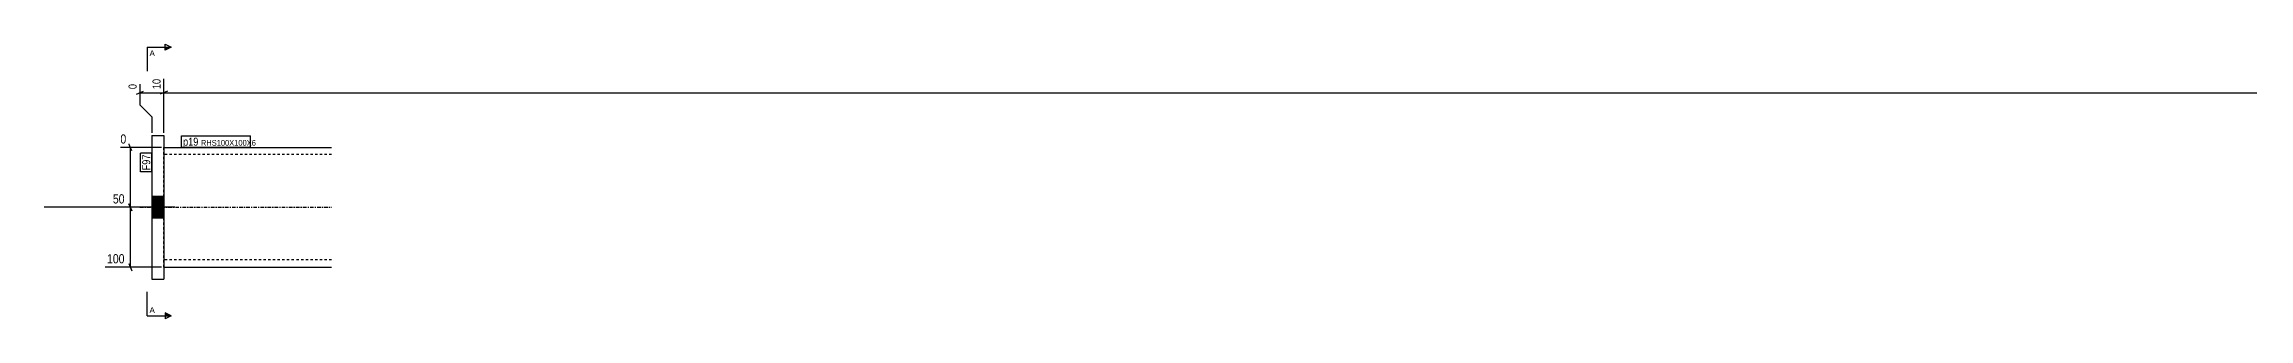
# Model space of a CAD drawing. Header units: millimetres. Extents: x 10 to 26214, y 5 to 1240.
# Drawn here: x 22532 to 24373, y 30 to 259 of the extents above; entities that cross this region are included whole.
import ezdxf

# ---------------------------------------------------------------- set-up
doc = ezdxf.new("R2010")
doc.units = ezdxf.units.MM
doc.linetypes.add('DXK_LINE_DOT2', pattern=[3.9198, 1.9599, -1.9599])
doc.linetypes.add('DXK_LINE_DOT3', pattern=[5.9187, 2.979, -0.9799, 0.9799, -0.9799])
for name, color, linetype in [('MÅLSÆTNING', 7, 'Continuous'), ('STÅL', 7, 'Continuous'), ('TEKST', 7, 'Continuous')]:
    doc.layers.add(name, color=color, linetype=linetype)
doc.styles.add('Arial', font='ARIAL.TTF', dxfattribs={"height": 0.2})
doc.styles.add('Arial Narrow', font='ARIALN.TTF', dxfattribs={"height": 0.2})

msp = doc.modelspace()

# ---------------------------------------------------------------- hatches: boundary and pattern name
at = {"layer": 'STÅL', "linetype": 'Continuous'}
msp.add_hatch(color=96, dxfattribs=at).paths.add_polyline_path([(22631.7, 113.8), (22631.7, 131.8), (22621.7, 131.8), (22621.7, 113.8)])
msp.add_hatch(color=96, dxfattribs=at).paths.add_polyline_path([(22631.7, 113.8), (22631.7, 131.8), (22621.7, 131.8), (22621.7, 113.8)])

# ---------------------------------------------------------------- linework, layer by layer
at = {"layer": 'MÅLSÆTNING', "color": 7, "linetype": 'Continuous'}
for p, q in [((22611.7, 225.6), (22611.7, 208.4)), ((22631.7, 184.8), (22631.7, 229.9)), ((22608.7, 217.2), (22614.7, 219.6)), ((22611.7, 218.4), (22631.7, 218.4)), ((22611.7, 208.4), (22621.7, 198.4)), ((22634.7, 219.6), (22628.7, 217.2)), ((22621.7, 198.4), (22621.7, 184.8)), ((22629.7, 172.8), (22595.4, 172.8)), ((22604.9, 169.8), (22602.5, 175.8)), ((22603.7, 122.8), (22603.7, 172.8)), ((22629.7, 122.8), (22587.6, 122.8)), ((22629.7, 122.8), (22587.6, 122.8)), ((22602.5, 125.8), (22604.9, 119.8)), ((22604.9, 119.8), (22602.5, 125.8)), ((22603.7, 72.8), (22603.7, 122.8)), ((22602.5, 75.8), (22604.9, 69.8)), ((22629.7, 72.8), (22582.7, 72.8))]:
    msp.add_line(p, q, dxfattribs=at)
at = {"layer": 'STÅL', "color": 2, "linetype": 'Continuous'}
for p, q in [((22621.7, 182.8), (22631.7, 182.8)), ((22621.7, 182.8), (22621.7, 62.8)), ((22631.7, 182.8), (22631.7, 62.8)), ((22631.7, 172.8), (22771.7, 172.8)), ((22621.7, 62.8), (22631.7, 62.8)), ((22631.7, 72.8), (22771.7, 72.8))]:
    msp.add_line(p, q, dxfattribs=at)
at = {"layer": 'STÅL', "color": 7, "linetype": 'DXK_LINE_DOT2'}
for p, q in [((22631.7, 72.8), (22631.7, 172.8)), ((22771.7, 166.8), (22631.7, 166.8)), ((22771.7, 78.8), (22631.7, 78.8))]:
    msp.add_line(p, q, dxfattribs=at)
at = {"layer": 'STÅL', "color": 96, "linetype": 'Continuous'}
for p, q in [((22631.7, 131.8), (22621.7, 131.8)), ((22631.7, 131.8), (22621.7, 131.8)), ((22640.9, 122.8), (22531.7, 122.8)), ((22640.9, 122.8), (22531.7, 122.8)), ((22631.7, 113.8), (22621.7, 113.8)), ((22631.7, 113.8), (22621.7, 113.8))]:
    msp.add_line(p, q, dxfattribs=at)
at = {"layer": 'STÅL', "color": 7, "linetype": 'DXK_LINE_DOT3'}
msp.add_line((22611.7, 122.8), (22771.7, 122.8), dxfattribs=at)

# ---------------------------------------------------------------- wipeouts: each hides what was drawn before it
at = {"color": 0, "linetype": 'Continuous'}
for points in [[(22624.1, 249), (22624.1, 254), (22619.7, 254), (22619.7, 249)], [(22624.1, 34.6), (22624.1, 39.6), (22619.7, 39.6), (22619.7, 34.6)]]:
    msp.add_wipeout(points, dxfattribs=at).dxf.layer = 'TEKST'

# ---------------------------------------------------------------- next in the draw order: hatches: boundary and pattern name
at = {"layer": 'TEKST', "linetype": 'Continuous'}
for points in [[(22632.7, 254), (22632.7, 256.5), (22637.7, 256.5)], [(22632.7, 32.1), (22632.7, 34.6), (22637.7, 32.1)]]:
    msp.add_hatch(color=30, dxfattribs=at).paths.add_polyline_path(points)

# ---------------------------------------------------------------- next in the draw order: linework, layer by layer
at = {"layer": 'TEKST', "color": 30, "linetype": 'Continuous'}
for p, q in [((22632.7, 254), (22632.7, 259)), ((22632.7, 259), (22637.7, 256.5)), ((22637.7, 256.5), (22632.7, 254)), ((22637.7, 32.1), (22632.7, 34.6)), ((22632.7, 34.6), (22632.7, 29.6)), ((22637.7, 32.1), (22632.7, 29.6))]:
    msp.add_line(p, q, dxfattribs=at)
at = {"layer": 'TEKST', "color": 7, "linetype": 'Continuous'}
for p, q in [((22617.7, 256.5), (22637.7, 256.5)), ((22617.7, 32.1), (22617.7, 52.1)), ((22617.7, 32.1), (22637.7, 32.1))]:
    msp.add_line(p, q, dxfattribs=at)

# ---------------------------------------------------------------- next in the draw order: texts
at = {"layer": 'TEKST', "color": 3, "linetype": 'Continuous', "style": 'Arial'}
for p in [(22619.7, 249), (22619.7, 34.6)]:
    msp.add_text('A', height=4.78, dxfattribs=at).set_placement(p)

# ---------------------------------------------------------------- next in the draw order: wipeouts: each hides what was drawn before it
at = {"color": 0, "linetype": 'Continuous'}
for points in [[(22610.3, 227), (22600.5, 227), (22600.5, 220), (22610.3, 220)], [(22630.3, 231.3), (22620.5, 231.3), (22620.5, 220), (22630.3, 220)], [(22601.9, 174.4), (22601.9, 185.6), (22593.8, 185.6), (22593.8, 174.4)], [(22600.4, 124.4), (22600.4, 135.6), (22587.5, 135.6), (22587.5, 124.4)], [(22600.4, 74.4), (22600.4, 85.6), (22582.6, 85.6), (22582.6, 74.4)]]:
    msp.add_wipeout(points, dxfattribs=at).dxf.layer = 'MÅLSÆTNING'
at = {"color": 0}
for points in [[(22620.3, 166.8), (22613.3, 166.8), (22613.3, 153.6), (22620.3, 153.6)], [(22660.5, 174.2), (22660.5, 181.2), (22647.7, 181.2), (22647.7, 174.2)]]:
    msp.add_wipeout(points, dxfattribs=at).dxf.layer = 'TEKST'

# ---------------------------------------------------------------- next in the draw order: linework, layer by layer
at = {"layer": 'MÅLSÆTNING', "color": 7, "linetype": 'Continuous'}
for p, q in [((22631.7, 184.8), (22631.7, 229.9)), ((22634.7, 219.6), (22628.7, 217.2)), ((22631.7, 218.4), (24896.7, 218.4))]:
    msp.add_line(p, q, dxfattribs=at)
at = {"layer": 'TEKST', "color": 7, "linetype": 'Continuous'}
msp.add_line((22617.7, 256.5), (22617.7, 236.5), dxfattribs=at)

# ---------------------------------------------------------------- next in the draw order: texts
at = {"layer": 'MÅLSÆTNING', "color": 3, "linetype": 'Continuous', "style": 'Arial Narrow'}
for s, p in [('0', (22608.9, 221.4)), ('10', (22628.9, 221.4))]:
    msp.add_text(s, height=6.68, rotation=90.0002, dxfattribs=at).set_placement(p)
for s, p in [('0', (22595.4, 176)), ('50', (22589.1, 126)), ('100', (22584.2, 76))]:
    msp.add_text(s, height=7.64, dxfattribs=at).set_placement(p)

# ---------------------------------------------------------------- next in the draw order: wipeouts: each hides what was drawn before it
at = {"color": 0}
for points in [[(22620.3, 166.8), (22613.3, 166.8), (22613.3, 153.6), (22620.3, 153.6)], [(22660.5, 174.2), (22660.5, 181.2), (22647.7, 181.2), (22647.7, 174.2)]]:
    msp.add_wipeout(points, dxfattribs=at).dxf.layer = 'TEKST'

# ---------------------------------------------------------------- next in the draw order: linework, layer by layer
at = {"layer": 'TEKST', "color": 7, "linetype": 'Continuous'}
for p, q in [((22612.1, 152.4), (22612.1, 168)), ((22621.5, 168), (22612.1, 168)), ((22621.5, 152.4), (22621.5, 168)), ((22646.5, 173), (22646.5, 182.4)), ((22621.5, 152.4), (22612.1, 152.4))]:
    msp.add_line(p, q, dxfattribs=at)

# ---------------------------------------------------------------- next in the draw order: texts
at = {"layer": 'TEKST', "color": 3, "style": 'Arial Narrow'}
msp.add_text('F97', height=6.68, rotation=90.0002, dxfattribs=at).set_placement((22620.3, 153.6))

# ---------------------------------------------------------------- next in the draw order: wipeouts: each hides what was drawn before it
at = {"color": 0}
msp.add_wipeout([(22702.8, 174.2), (22702.8, 179.2), (22662.6, 179.2), (22662.6, 174.2)], dxfattribs=at).dxf.layer = 'TEKST'

# ---------------------------------------------------------------- next in the draw order: wipeouts: each hides what was drawn before it
msp.add_wipeout([(22702.8, 174.2), (22702.8, 179.2), (22662.6, 179.2), (22662.6, 174.2)], dxfattribs=at).dxf.layer = 'TEKST'

# ---------------------------------------------------------------- next in the draw order: linework, layer by layer
at = {"layer": 'TEKST', "color": 7, "linetype": 'Continuous'}
for p, q in [((22646.5, 182.4), (22704, 182.4)), ((22646.5, 173), (22704, 173)), ((22704, 173), (22704, 182.4))]:
    msp.add_line(p, q, dxfattribs=at)

# ---------------------------------------------------------------- next in the draw order: texts
at = {"layer": 'TEKST', "color": 3, "style": 'Arial Narrow'}
for s, height, p in [('p19', 6.68, (22647.7, 174.2)), ('RHS100X100X6', 4.772, (22662.6, 174.2))]:
    msp.add_text(s, height=height, dxfattribs=at).set_placement(p)

doc.saveas('drawing.dxf')
